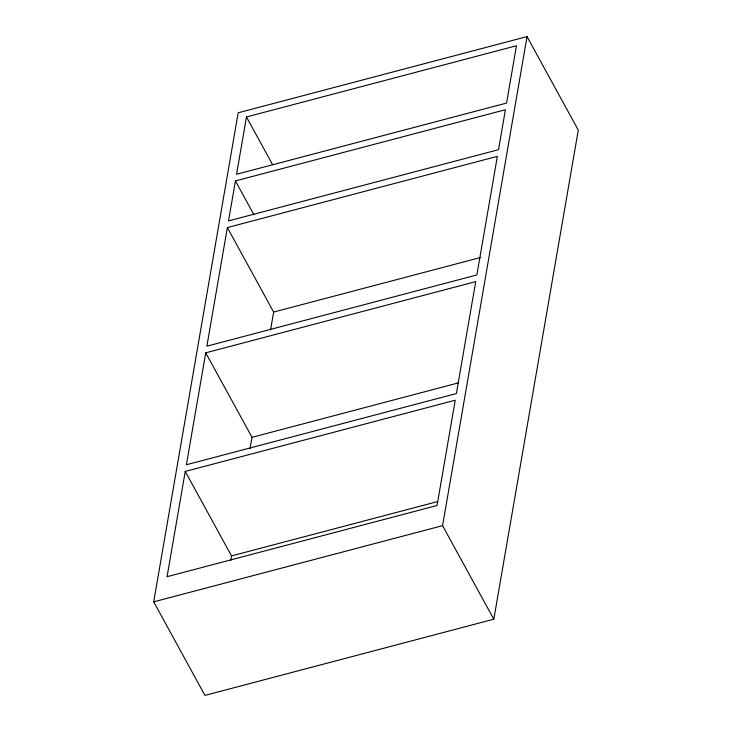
<?xml version="1.0" encoding="UTF-8"?>
<svg xmlns="http://www.w3.org/2000/svg" width="732" height="732" viewBox="0 0 732 732"><rect width="100%" height="100%" fill="white"/><g stroke="black" fill="none" stroke-linecap="round" stroke-linejoin="round"><path stroke-width="1.1" d="M153.711 601.85L238.184 112.792L527.049 36.6L578.289 130.15L493.816 619.208L204.951 695.4L153.711 601.85L442.576 525.658L527.049 36.6M185.251 471.435L167.061 576.706L437.05 505.492L455.231 400.221L185.251 471.435L231.522 555.927L230.754 560.41M205.738 352.833L186.395 464.765L456.384 393.551L475.718 281.619L205.738 352.833L252.009 437.333L250.079 448.524M227.368 227.57L206.882 346.172L476.871 274.958L497.357 156.355L227.368 227.57L273.649 312.07L270.556 329.967M235.43 180.932L228.521 220.908L498.51 149.694L505.409 109.718L235.43 180.932L253.94 214.732M246.474 116.964L236.573 174.271L506.562 103.056L516.463 45.75L246.474 116.964L272.606 164.682M273.649 312.07L480.823 257.426M252.009 437.333L458.086 382.973M231.522 555.927L437.599 501.576M442.576 525.658L493.816 619.208"/></g></svg>
